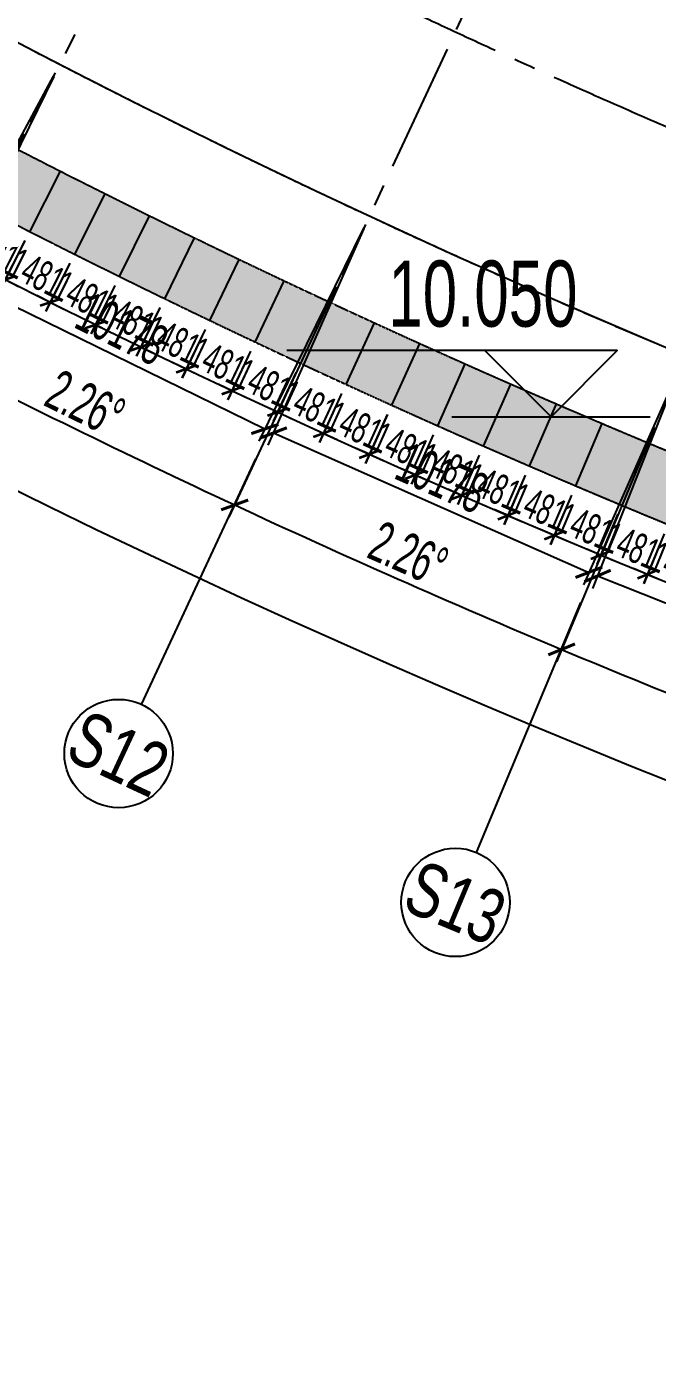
# Model space of a CAD drawing. Extents: x -668578 to 2331563, y -1202445 to 1620273.
# Drawn here: x 1879056 to 1897656, y 22423 to 61994 of the extents above; entities that cross this region are included whole.
import ezdxf
from ezdxf.enums import TextEntityAlignment as Align

# ---------------------------------------------------------------- set-up
doc = ezdxf.new("R2010")
doc.units = 0
doc.linetypes.add('CENTER2', pattern=[28.575000000000003, 19.05, -3.175, 3.175, -3.175])
doc.linetypes.add('DASH', pattern=[0.35, 0.25, -0.1])
doc.layers.get('0').update_dxf_attribs({"color": 8})
doc.layers.get('Defpoints').update_dxf_attribs({"color": 8})
for name, color, linetype in [('#填充层', 8, 'Continuous'), ('#幕墙线-平面', 8, 'Continuous'), ('#文字', 8, 'Continuous'), ('#标注', 8, 'Continuous'), ('#轴线', 8, 'CENTER2'), ('WZ', 8, 'Continuous')]:
    doc.layers.add(name, color=color, linetype=linetype)
doc.styles.add('#文字', font='jrs.shx', dxfattribs={"width": 0.7, "bigfont": 'hztxt.shx'})
doc.styles.add('JHZX', font='jrs.shx', dxfattribs={"width": 0.6, "bigfont": 'jhz.shx'})
doc.styles.add('楷体', font='', dxfattribs={"width": 0.75})
doc.styles.get('楷体').set_extended_font_data('KaiTi_GB2312')
doc.dimstyles.new('JZBZ-300', dxfattribs={"dimscale": 300, "dimtxt": 3, "dimasz": 1.5, "dimexe": 1, "dimexo": 1, "dimgap": 0.5, "dimtad": 1, "dimdec": 0, "dimdsep": 46, "dimtxsty": 'JHZX', "dimblk1": 'ARCHTICK', "dimblk2": 'ARCHTICK', "dimsah": 1, "dimcen": 0, "dimclrd": 1, "dimclre": 1, "dimclrt": 2, "dimazin": 2, "dimtfac": 1, "dimtdec": 0, "dimtix": 1, "dimtmove": 0, "dimatfit": 3, "dimfxl": 0, "dimtolj": 1, "dimlwd": -1, "dimlwe": -1, "dimarcsym": 0})
doc.dimstyles.new('JZBZ-400', dxfattribs={"dimscale": 400, "dimtxt": 3, "dimasz": 1.5, "dimexe": 1, "dimexo": 1, "dimgap": 0.5, "dimtad": 1, "dimdec": 0, "dimdsep": 46, "dimtxsty": 'JHZX', "dimblk1": 'ARCHTICK', "dimblk2": 'ARCHTICK', "dimsah": 1, "dimcen": 0, "dimclrd": 1, "dimclre": 1, "dimclrt": 2, "dimazin": 2, "dimtfac": 1, "dimtdec": 0, "dimtix": 1, "dimtmove": 0, "dimatfit": 3, "dimfxl": 0, "dimtolj": 1, "dimlwd": -1, "dimlwe": -1, "dimarcsym": 0})

# ---------------------------------------------------------------- blocks, each defined once
blk = doc.blocks.new('_ARCHTICK')
at = {"color": 0, "linetype": 'ByBlock', "const_width": 0.15}
blk.add_lwpolyline([(-0.5, -0.5), (0.5, 0.5)], dxfattribs=at)
blk = doc.blocks.new('*D2939')
at = {"layer": '#标注', "ltscale": 300, "transparency": 16777216}
for p, q in [((-1772.791618300945, -1481.365197545436), (-9341.748198340536, -7862.657879242006)), ((165913.7732030131, -92055.65823940704), (164727.0996400029, -101884.2800072265))]:
    blk.add_line(p, q, dxfattribs=at)
blk.add_arc((197092.1482162317, 166179.1797920645), 269610.2124900237, 220.1338192809485, 263.1156299250187, dxfattribs=at)
at = {"layer": 'Defpoints', "color": 0, "ltscale": 300, "transparency": 16777216}
for p in [(197092.1482162317, 166179.1797920645), (-1466.975190824596, -1223.535190204158), (40379.67516651106, -53208.30268940322), (165961.7196095993, -91658.54220838404)]:
    blk.add_point(p, dxfattribs=at)
at = {"layer": '#标注', "ltscale": 300, "transparency": 16777216, "xscale": 600, "yscale": 600, "zscale": 600}
for p, rotation in [((-9035.931770864163, -7604.827871900749), 130.1338192809485), ((164775.0460465892, -101487.1639762035), 353.1156299250187)]:
    blk.add_blockref('_ARCHTICK', p, dxfattribs=dict(at, rotation=rotation))
at = {"layer": '#标注', "ltscale": 300, "transparency": 16777216, "insert": (69341.55334645722, -70334.48968467087), "char_height": 1200, "attachment_point": 5, "rotation": 331.6247246029835, "style": 'JHZX'}
blk.add_mtext('\\A1;42.98°', dxfattribs=at)
blk = doc.blocks.new('*D2932')
at = {"layer": '#标注', "ltscale": 300, "transparency": 16777216}
for p, q in [((68982.55567948359, -60194.96833813658), (65288.6524881104, -66722.2249757114)), ((78017.97223548878, -65075.36233870775), (74584.59562444988, -71743.33992166127))]:
    blk.add_line(p, q, dxfattribs=at)
blk.add_arc((197092.1482162357, 166179.1797920601), 267210.2124900231, 240.4936231196918, 242.755823859536, dxfattribs=at)
at = {"layer": 'Defpoints', "color": 0, "ltscale": 300, "transparency": 16777216}
for p in [(197092.1482162357, 166179.1797920601), (69179.56384969015, -59846.8479841326), (78201.08565474418, -64719.7368676169), (68557.59220507472, -68085.98101930981)]:
    blk.add_point(p, dxfattribs=at)
at = {"layer": '#标注', "ltscale": 300, "transparency": 16777216, "xscale": 600, "yscale": 600, "zscale": 600}
for p, rotation in [((65485.66065831683, -66374.10462170735), 150.4936231196918), ((74767.70904370514, -71387.71445057029), 332.755823859536)]:
    blk.add_blockref('_ARCHTICK', p, dxfattribs=dict(at, rotation=rotation))
at = {"layer": '#标注', "ltscale": 300, "transparency": 16777216, "insert": (70482.13576870582, -68222.83826029279), "char_height": 1200, "attachment_point": 5, "rotation": 331.62472348961387, "style": 'JHZX'}
blk.add_mtext('\\A1;2.26°', dxfattribs=at)
blk = doc.blocks.new('*D2958')
at = {"layer": '#标注', "ltscale": 300, "transparency": 16777216}
for p, q in [((78017.9722354883, -65075.36233870774), (74584.59562444927, -71743.33992166165)), ((87238.98888107225, -69595.30149395246), (84071.49043060158, -76393.60669203456))]:
    blk.add_line(p, q, dxfattribs=at)
blk.add_arc((197092.1482162345, 166179.1797920617), 267210.2124900246, 242.7558238595363, 245.0180245994223, dxfattribs=at)
at = {"layer": 'Defpoints', "color": 0, "ltscale": 300, "transparency": 16777216}
for p in [(197092.1482162345, 166179.1797920617), (78201.08565474371, -64719.73686761688), (87407.922131764, -69232.72521672142), (77904.8186929991, -72976.99959723148)]:
    blk.add_point(p, dxfattribs=at)
at = {"layer": '#标注', "ltscale": 300, "transparency": 16777216, "xscale": 600, "yscale": 600, "zscale": 600}
for p, rotation in [((74767.7090437045, -71387.71445057071), 152.7558238595363), ((84240.42368129326, -76031.03041480349), 335.0180245994224)]:
    blk.add_blockref('_ARCHTICK', p, dxfattribs=dict(at, rotation=rotation))
at = {"layer": '#标注', "ltscale": 300, "transparency": 16777216, "insert": (79833.26448060873, -73037.7834527196), "char_height": 1200, "attachment_point": 5, "rotation": 333.8869242294793, "style": 'JHZX'}
blk.add_mtext('\\A1;2.26°', dxfattribs=at)
blk = doc.blocks.new('*D2959')
at = {"layer": '#标注', "ltscale": 300, "transparency": 16777216}
for p, q in [((87238.98888107226, -69595.30149395246), (84071.49043060167, -76393.60669203477)), ((96631.23305746297, -73747.74067970949), (93734.54993042244, -80665.77702404333))]:
    blk.add_line(p, q, dxfattribs=at)
blk.add_arc((197092.1482162287, 166179.1797920629), 267210.2124900233, 245.0180245994236, 247.2802253813074, dxfattribs=at)
at = {"layer": 'Defpoints', "color": 0, "ltscale": 300, "transparency": 16777216}
for p in [(197092.1482162287, 166179.1797920629), (87407.922131764, -69232.72521672142), (96785.72282423846, -73378.77874134504), (87437.82170162839, -77495.24712958364)]:
    blk.add_point(p, dxfattribs=at)
at = {"layer": '#标注', "ltscale": 300, "transparency": 16777216, "xscale": 600, "yscale": 600, "zscale": 600}
for p, rotation in [((84240.42368129335, -76031.0304148037), 155.0180245994236), ((93889.03969719795, -80296.81508567889), 337.2802253813074)]:
    blk.add_blockref('_ARCHTICK', p, dxfattribs=dict(at, rotation=rotation))
at = {"layer": '#标注', "ltscale": 300, "transparency": 16777216, "insert": (89367.163887923, -77479.86286887692), "char_height": 1200, "attachment_point": 5, "rotation": 336.1491249903655, "style": 'JHZX'}
blk.add_mtext('\\A1;2.26°', dxfattribs=at)
blk = doc.blocks.new('*D2960')
at = {"layer": '#标注', "ltscale": 300, "transparency": 16777216}
for p, q in [((96631.2330574632, -73747.7406797095), (93734.54993042274, -80665.7770240426)), ((106180.0647906679, -77526.20736388178), (103558.7120219146, -84553.19175704397))]:
    blk.add_line(p, q, dxfattribs=at)
blk.add_arc((197092.1482162361, 166179.1797920601), 267210.2124900229, 247.2802253813057, 249.5424261212691, dxfattribs=at)
at = {"layer": 'Defpoints', "color": 0, "ltscale": 300, "transparency": 16777216}
for p in [(197092.1482162361, 166179.1797920601), (96785.72282423872, -73378.77874134504), (106319.8702716681, -77151.43486291311), (97141.74220864025, -81633.6810482924)]:
    blk.add_point(p, dxfattribs=at)
at = {"layer": '#标注', "ltscale": 300, "transparency": 16777216, "xscale": 600, "yscale": 600, "zscale": 600}
for p, rotation in [((93889.03969719815, -80296.8150856781), 157.2802253813057), ((103698.5175029147, -84178.41925607527), 339.5424261212691)]:
    blk.add_blockref('_ARCHTICK', p, dxfattribs=dict(at, rotation=rotation))
at = {"layer": '#标注', "ltscale": 300, "transparency": 16777216, "insert": (99068.97348188979, -81542.15262398138), "char_height": 1200, "attachment_point": 5, "rotation": 338.41132575128734, "style": 'JHZX'}
blk.add_mtext('\\A1;2.26°', dxfattribs=at)
blk = doc.blocks.new('*U2924')
at = {"linetype": 'ByBlock'}
blk.add_line((-8.960830237663566e-17, -20), (0, 0), dxfattribs=at)
blk.add_circle((0, -24), 4, dxfattribs=at)
at = {"color": 253, "linetype": 'ByBlock', "style": 'JHZX', "width": 0.75}
blk.add_attdef('AXES', text='', height=4, dxfattribs=at).set_placement((0, -24), align=Align.MIDDLE_CENTER)
blk = doc.blocks.new('*D3013')
at = {"layer": '#标注', "transparency": 16777216}
for p, q in [((-84572.33088964586, -49620.76059380494), (-87900.38306527039, -55782.2173094185)), ((-75617.16457695456, -54457.80840662301), (-78945.21675257909, -60619.26512223657)), ((-87710.28522236436, -55430.2758226306), (-78755.11890967307, -60267.32363544867))]:
    blk.add_line(p, q, dxfattribs=at)
at = {"layer": 'Defpoints', "color": 0, "transparency": 16777216}
for p in [(-84382.23304673983, -49268.81910701704), (-75427.06673404854, -54105.86691983511), (-78755.11890967307, -60267.32363544867)]:
    blk.add_point(p, dxfattribs=at)
at = {"layer": '#标注', "transparency": 16777216, "xscale": 600, "yscale": 600, "zscale": 600}
for p, rotation in [((-87710.28522236436, -55430.2758226306), 151.6247224242016), ((-78755.11890967307, -60267.32363544867), 331.6247224242016)]:
    blk.add_blockref('_ARCHTICK', p, dxfattribs=dict(at, rotation=rotation))
at = {"layer": '#标注', "transparency": 16777216, "insert": (-82852.50638020667, -57144.91675546385), "char_height": 1200, "attachment_point": 5, "rotation": 331.62472242420154, "style": 'JHZX'}
blk.add_mtext('\\A1;10178', dxfattribs=at)
blk = doc.blocks.new('*D3014')
at = {"layer": '#标注', "transparency": 16777216}
for p, q in [((-66449.69170071608, -58951.5013746977), (-69281.33487576674, -65356.28685675991)), ((-57140.86720737167, -63067.05987671891), (-59972.51038242233, -69471.84535878111)), ((-69119.59184078689, -64990.44646719706), (-59810.7673474425, -69106.00496921825))]:
    blk.add_line(p, q, dxfattribs=at)
at = {"layer": 'Defpoints', "color": 0, "transparency": 16777216}
for p in [(-66287.94866573624, -58585.66098513483), (-56979.12417239184, -62701.21948715604), (-59810.7673474425, -69106.00496921825)]:
    blk.add_point(p, dxfattribs=at)
at = {"layer": '#标注', "transparency": 16777216, "xscale": 600, "yscale": 600, "zscale": 600}
for p, rotation in [((-69119.59184078689, -64990.44646719706), 156.1491234698801), ((-59810.7673474425, -69106.00496921825), 336.1491234698801)]:
    blk.add_blockref('_ARCHTICK', p, dxfattribs=dict(at, rotation=rotation))
at = {"layer": '#标注', "transparency": 16777216, "insert": (-64141.69352415501, -66316.54493908193), "char_height": 1200, "attachment_point": 5, "rotation": 336.1491234698801, "style": 'JHZX'}
blk.add_mtext('\\A1;10178', dxfattribs=at)
blk = doc.blocks.new('*D3015')
at = {"layer": '#标注', "transparency": 16777216}
for p, q in [((-75603.12442484123, -54465.03775454502), (-78685.37398271986, -60753.05952653434)), ((-66464.00629985353, -58944.83184902893), (-69546.25585773218, -65232.85362101824)), ((-78509.31634860513, -60393.88866264094), (-69370.19822361745, -64873.68275712485))]:
    blk.add_line(p, q, dxfattribs=at)
at = {"layer": 'Defpoints', "color": 0, "transparency": 16777216}
for p in [(-75427.0667907265, -54105.86689065163), (-66287.9486657388, -58585.66098513554), (-69370.19822361745, -64873.68275712485)]:
    blk.add_point(p, dxfattribs=at)
at = {"layer": '#标注', "transparency": 16777216, "xscale": 600, "yscale": 600, "zscale": 600}
for p, rotation in [((-78509.31634860513, -60393.88866264094), 153.8869252948706), ((-69370.19822361745, -64873.68275712485), 333.8869252948707)]:
    blk.add_blockref('_ARCHTICK', p, dxfattribs=dict(at, rotation=rotation))
at = {"layer": '#标注', "transparency": 16777216, "insert": (-73587.64201788185, -61915.44398209611), "char_height": 1200, "attachment_point": 5, "rotation": 333.88692529487065, "style": 'JHZX'}
blk.add_mtext('\\A1;10178', dxfattribs=at)
blk = doc.blocks.new('*D3021')
at = {"layer": '#标注', "transparency": 16777216}
for p, q in [((-57126.30046762781, -63073.15918404332), (-59702.92302195404, -69584.72553589684)), ((-47662.27883631317, -66818.06636493004), (-50238.9013906394, -73329.63271678356)), ((-59555.74672671806, -69212.78583900954), (-50091.72509540342, -72957.69301989625))]:
    blk.add_line(p, q, dxfattribs=at)
at = {"layer": 'Defpoints', "color": 0, "transparency": 16777216}
for p in [(-56979.12417239184, -62701.21948715604), (-47515.10254107719, -66446.12666804275), (-50091.72509540342, -72957.69301989625)]:
    blk.add_point(p, dxfattribs=at)
at = {"layer": '#标注', "transparency": 16777216, "xscale": 600, "yscale": 600, "zscale": 600}
for p, rotation in [((-59555.74672671806, -69212.78583900954), 158.4113267958143), ((-50091.72509540342, -72957.69301989625), 338.4113267958143)]:
    blk.add_blockref('_ARCHTICK', p, dxfattribs=dict(at, rotation=rotation))
at = {"layer": '#标注', "transparency": 16777216, "insert": (-54529.38332058878, -70341.36003567831), "char_height": 1200, "attachment_point": 5, "rotation": 338.4113267958143, "style": 'JHZX'}
blk.add_mtext('\\A1;10178', dxfattribs=at)
blk = doc.blocks.new('*U580')
at = {"layer": '#幕墙线-平面', "ltscale": 300}
blk.add_lwpolyline([(-0.1543572434305635, 4.529272507047821e-08), (-0.1466569537498117, 1999.9908844331)], dxfattribs=at)
blk = doc.blocks.new('*U581')
at = {"layer": '#幕墙线-平面', "color": 0, "linetype": 'ByBlock', "lineweight": -2, "transparency": 16777216}
for p, rotation in [((1879147.968148631, 55945.78833310539), 333.0794812880501), ((1880470.558912856, 55278.88919192081), 333.4026594751691), ((1881796.89027798, 54619.4607242184), 333.7258376622881), ((1883126.920046212, 53967.52390999187), 334.0490158494048), ((1884460.605902097, 53323.09949088504), 334.3721940365216), ((1885797.905413858, 52686.2079695318), 334.6953722236406), ((1887138.776034749, 52056.86960890339), 335.0185504107596), ((1888483.175104408, 51435.10443166422), 335.3417285978787), ((1889831.059850214, 50820.93221953482), 335.6649067849988), ((1891182.387388646, 50214.37251266232), 335.988084972119), ((1892537.114726652, 49615.44460899857), 336.311263159238), ((1893895.198763012, 49024.16756368653), 336.6344413463581), ((1895256.596289711, 48440.56018845402), 336.9576195334771), ((1896621.263993314, 47864.64105101483), 337.2807977205961)]:
    blk.add_blockref('*U580', p, dxfattribs=dict(at, rotation=rotation))
blk = doc.blocks.new('*D679')
at = {"layer": '#标注', "ltscale": 300, "transparency": 16777216}
for p, q in [((1877680.833035605, 56356.32029762689), (1876958.412183379, 54940.92738952092)), ((1877094.795468153, 55208.13442467165), (1876693.984915427, 55412.70935183379)), ((1879000.134977895, 55682.94456708967), (1878277.714125669, 54267.55165898381)), ((1877094.795468153, 55208.13442467165), (1878414.097410444, 54534.75869413454)), ((1878414.097410444, 54534.75869413454), (1878814.90796317, 54330.18376697239))]:
    blk.add_line(p, q, dxfattribs=at)
at = {"layer": 'Defpoints', "color": 0, "ltscale": 300, "transparency": 16777216}
for p in [(1877817.216320379, 56623.52733277762), (1879136.51826267, 55950.1516022404), (1878414.097410444, 54534.75869413454)]:
    blk.add_point(p, dxfattribs=at)
at = {"layer": '#标注', "ltscale": 300, "transparency": 16777216, "xscale": 450, "yscale": 450, "zscale": 450}
for p, rotation in [((1877094.795468153, 55208.13442467165), 332.9600951856303), ((1878414.097410444, 54534.75869413454), 152.9600951856303)]:
    blk.add_blockref('_ARCHTICK', p, dxfattribs=dict(at, rotation=rotation))
at = {"layer": '#标注', "ltscale": 300, "transparency": 16777216, "insert": (1878027.213008848, 55405.86062970455), "char_height": 900, "attachment_point": 5, "rotation": 332.9600951856302, "style": 'JHZX'}
blk.add_mtext('\\A1;1481', dxfattribs=at)
blk = doc.blocks.new('*D680')
at = {"layer": '#标注', "ltscale": 300, "transparency": 16777216}
for p, q in [((1879000.936528367, 55681.23877247015), (1878286.509594998, 54261.7941173584)), ((1880324.015144727, 55015.31425397051), (1879609.588211358, 53595.86959885876)), ((1878421.383736026, 54529.76606753608), (1878019.425810759, 54732.07727907738)), ((1878421.383736026, 54529.76606753608), (1879744.462352385, 53863.84154903644)), ((1879744.462352385, 53863.84154903644), (1880146.420277652, 53661.53033749503))]:
    blk.add_line(p, q, dxfattribs=at)
at = {"layer": 'Defpoints', "color": 0, "ltscale": 300, "transparency": 16777216}
for p in [(1879135.810669394, 55949.21072264784), (1880458.889285754, 55283.2862041482), (1879744.462352385, 53863.84154903644)]:
    blk.add_point(p, dxfattribs=at)
at = {"layer": '#标注', "ltscale": 300, "transparency": 16777216, "xscale": 450, "yscale": 450, "zscale": 450}
for p, rotation in [((1878421.383736026, 54529.76606753608), 333.2832294662091), ((1879744.462352385, 53863.84154903644), 153.2832294662091)]:
    blk.add_blockref('_ARCHTICK', p, dxfattribs=dict(at, rotation=rotation))
at = {"layer": '#标注', "ltscale": 300, "transparency": 16777216, "insert": (1879352.671326261, 54732.74770864169), "char_height": 900, "attachment_point": 5, "rotation": 333.28322946620904, "style": 'JHZX'}
blk.add_mtext('\\A1;1481', dxfattribs=at)
blk = doc.blocks.new('*D681')
at = {"layer": '#标注', "ltscale": 300, "transparency": 16777216}
for p, q in [((1880324.826302668, 55013.61300700461), (1879618.416011774, 53590.16175284609)), ((1881651.639510232, 54355.16088145459), (1880945.229219338, 52931.70962729608)), ((1879751.776719143, 53858.89009472693), (1879348.684206321, 54058.93115578021)), ((1879751.776719143, 53858.89009472693), (1881078.589926707, 53200.43796917691)), ((1881078.589926707, 53200.43796917691), (1881481.682439528, 53000.39690812363))]:
    blk.add_line(p, q, dxfattribs=at)
at = {"layer": 'Defpoints', "color": 0, "ltscale": 300, "transparency": 16777216}
for p in [(1880458.187010037, 55282.34134888556), (1881785.000217601, 54623.88922333554), (1881078.589926707, 53200.43796917691)]:
    blk.add_point(p, dxfattribs=at)
at = {"layer": '#标注', "ltscale": 300, "transparency": 16777216, "xscale": 450, "yscale": 450, "zscale": 450}
for p, rotation in [((1879751.776719143, 53858.89009472693), 333.6063637467848), ((1881078.589926707, 53200.43796917691), 153.6063637467848)]:
    blk.add_blockref('_ARCHTICK', p, dxfattribs=dict(at, rotation=rotation))
at = {"layer": '#标注', "ltscale": 300, "transparency": 16777216, "insert": (1880681.904737662, 54067.12071571383), "char_height": 900, "attachment_point": 5, "rotation": 333.60636374678484, "style": 'JHZX'}
blk.add_mtext('\\A1;1481', dxfattribs=at)
blk = doc.blocks.new('*D682')
at = {"layer": '#标注', "ltscale": 300, "transparency": 16777216}
for p, q in [((1881652.460249842, 54353.46423625399), (1880954.089070056, 52926.05165844411)), ((1882982.965846959, 53702.50544689281), (1882284.594667174, 52275.09286908293)), ((1881085.932101992, 53195.52784464601), (1880681.717822689, 53393.29239254992)), ((1881085.932101992, 53195.52784464601), (1882416.43769911, 52544.56905528484)), ((1882416.43769911, 52544.56905528484), (1882820.651978413, 52346.80450738093))]:
    blk.add_line(p, q, dxfattribs=at)
at = {"layer": 'Defpoints', "color": 0, "ltscale": 300, "transparency": 16777216}
for p in [(1881784.303281778, 54622.94042245601), (1883114.808878895, 53971.98163309484), (1882416.43769911, 52544.56905528484)]:
    blk.add_point(p, dxfattribs=at)
at = {"layer": '#标注', "ltscale": 300, "transparency": 16777216, "xscale": 450, "yscale": 450, "zscale": 450}
for p, rotation in [((1881085.932101992, 53195.52784464601), 333.9294980273642), ((1882416.43769911, 52544.56905528484), 153.9294980273642)]:
    blk.add_blockref('_ARCHTICK', p, dxfattribs=dict(at, rotation=rotation))
at = {"layer": '#标注', "ltscale": 300, "transparency": 16777216, "insert": (1882014.870964423, 53409.00082236936), "char_height": 900, "attachment_point": 5, "rotation": 333.92949802736416, "style": 'JHZX'}
blk.add_mtext('\\A1;1481', dxfattribs=at)
blk = doc.blocks.new('*D683')
at = {"layer": '#标注', "ltscale": 300, "transparency": 16777216}
for p, q in [((1882983.796142133, 53700.81345742231), (1882293.486286392, 52269.48495735205)), ((1884317.95180971, 53057.36870915047), (1883627.641953969, 51626.04020908021)), ((1882423.807449393, 52539.70041670627), (1882018.484260361, 52735.18216120801)), ((1882423.807449393, 52539.70041670627), (1883757.96311697, 51896.25566843443)), ((1883757.96311697, 51896.25566843443), (1884163.286306001, 51700.77392393269))]:
    blk.add_line(p, q, dxfattribs=at)
at = {"layer": 'Defpoints', "color": 0, "ltscale": 300, "transparency": 16777216}
for p in [(1883114.117305134, 53971.02891677653), (1884448.272972711, 53327.58416850469), (1883757.96311697, 51896.25566843443)]:
    blk.add_point(p, dxfattribs=at)
at = {"layer": '#标注', "ltscale": 300, "transparency": 16777216, "xscale": 450, "yscale": 450, "zscale": 450}
for p, rotation in [((1882423.807449393, 52539.70041670627), 334.2526323079411), ((1883757.96311697, 51896.25566843443), 154.2526323079412)]:
    blk.add_blockref('_ARCHTICK', p, dxfattribs=dict(at, rotation=rotation))
at = {"layer": '#标注', "ltscale": 300, "transparency": 16777216, "insert": (1883351.527609184, 52758.40896127874), "char_height": 900, "attachment_point": 5, "rotation": 334.25263230794116, "style": 'JHZX'}
blk.add_mtext('\\A1;1481', dxfattribs=at)
blk = doc.blocks.new('*D684')
at = {"layer": '#标注', "ltscale": 300, "transparency": 16777216}
for p, q in [((1884318.791634038, 53055.6814292263), (1883636.565058872, 51620.48253284115)), ((1885656.554936885, 52419.7711879469), (1884974.328361718, 50984.57229156175)), ((1883765.360207842, 51891.42867066502), (1883358.941001107, 52084.62139412062)), ((1883765.360207842, 51891.42867066502), (1885103.123510689, 51255.51842938561)), ((1885103.123510689, 51255.51842938561), (1885509.542717425, 51062.32570593001))]:
    blk.add_line(p, q, dxfattribs=at)
at = {"layer": 'Defpoints', "color": 0, "ltscale": 300, "transparency": 16777216}
for p in [(1884447.586783009, 53326.62756705028), (1885785.350085855, 52690.71732577088), (1885103.123510689, 51255.51842938561)]:
    blk.add_point(p, dxfattribs=at)
at = {"layer": '#标注', "ltscale": 300, "transparency": 16777216, "xscale": 450, "yscale": 450, "zscale": 450}
for p, rotation in [((1883765.360207842, 51891.42867066502), 334.5757665885209), ((1885103.123510689, 51255.51842938561), 154.575766588521)]:
    blk.add_blockref('_ARCHTICK', p, dxfattribs=dict(at, rotation=rotation))
at = {"layer": '#标注', "ltscale": 300, "transparency": 16777216, "insert": (1884691.832157206, 52115.3658256731), "char_height": 900, "attachment_point": 5, "rotation": 334.575766588521, "style": 'JHZX'}
blk.add_mtext('\\A1;1481', dxfattribs=at)
blk = doc.blocks.new('*D685')
at = {"layer": '#标注', "ltscale": 300, "transparency": 16777216}
for p, q in [((1885657.404263655, 52418.08867123665), (1884983.282668493, 50979.06502758712)), ((1886998.732651833, 51789.73316320439), (1886324.611056671, 50350.70951955486)), ((1885110.547706874, 51250.73322595761), (1884703.045409318, 51441.63078352937)), ((1885110.547706874, 51250.73322595761), (1886451.876095052, 50622.37771792535)), ((1886451.876095052, 50622.37771792535), (1886859.378392608, 50431.48016035359))]:
    blk.add_line(p, q, dxfattribs=at)
at = {"layer": 'Defpoints', "color": 0, "ltscale": 300, "transparency": 16777216}
for p in [(1885784.669302037, 52689.75686960702), (1887125.997690215, 52061.40136157477), (1886451.876095052, 50622.37771792535)]:
    blk.add_point(p, dxfattribs=at)
at = {"layer": '#标注', "ltscale": 300, "transparency": 16777216, "xscale": 450, "yscale": 450, "zscale": 450}
for p, rotation in [((1885110.547706874, 51250.73322595761), 334.8989008691025), ((1886451.876095052, 50622.37771792535), 154.8989008691025)]:
    blk.add_blockref('_ARCHTICK', p, dxfattribs=dict(at, rotation=rotation))
at = {"layer": '#标注', "ltscale": 300, "transparency": 16777216, "insert": (1886035.741977725, 51479.89186868235), "char_height": 900, "attachment_point": 5, "rotation": 334.8989008691025, "style": 'JHZX'}
blk.add_mtext('\\A1;1481', dxfattribs=at)
blk = doc.blocks.new('*D686')
at = {"layer": '#标注', "ltscale": 300, "transparency": 16777216}
for p, q in [((1886999.591454032, 51788.0554632229), (1886333.596280507, 50345.2528430114)), ((1888344.44226421, 51167.2746744008), (1887678.447090685, 49724.4720541893)), ((1886459.327160408, 50617.63446103886), (1886050.754733367, 50806.23078089091)), ((1886459.327160408, 50617.63446103886), (1887804.177970586, 49996.85367221676)), ((1887804.177970586, 49996.85367221676), (1888212.750397627, 49808.25735236472))]:
    blk.add_line(p, q, dxfattribs=at)
at = {"layer": 'Defpoints', "color": 0, "ltscale": 300, "transparency": 16777216}
for p in [(1887125.322333933, 52060.43708125036), (1888470.173144111, 51439.65629242826), (1887804.177970586, 49996.85367221676)]:
    blk.add_point(p, dxfattribs=at)
at = {"layer": '#标注', "ltscale": 300, "transparency": 16777216, "xscale": 450, "yscale": 450, "zscale": 450}
for p, rotation in [((1886459.327160408, 50617.63446103886), 335.2220351496816), ((1887804.177970586, 49996.85367221676), 155.2220351496816)]:
    blk.add_blockref('_ARCHTICK', p, dxfattribs=dict(at, rotation=rotation))
at = {"layer": '#标注', "ltscale": 300, "transparency": 16777216, "insert": (1887383.2143253, 50852.00730268261), "char_height": 900, "attachment_point": 5, "rotation": 335.2220351496816, "style": 'JHZX'}
blk.add_mtext('\\A1;1481', dxfattribs=at)
blk = doc.blocks.new('*D687')
at = {"layer": '#标注', "ltscale": 300, "transparency": 16777216}
for p, q in [((1888345.310514521, 51165.60184451065), (1887687.462945794, 49719.06613863725)), ((1889693.64097133, 50552.41551993403), (1889035.793402603, 49105.87981406064)), ((1887811.655668121, 49992.15251274058), (1887402.026106966, 50178.44159623201)), ((1887811.655668121, 49992.15251274058), (1889159.98612493, 49378.96618816396)), ((1889159.98612493, 49378.96618816396), (1889569.615686085, 49192.67710467265))]:
    blk.add_line(p, q, dxfattribs=at)
at = {"layer": 'Defpoints', "color": 0, "ltscale": 300, "transparency": 16777216}
for p in [(1888469.503236849, 51438.68821861385), (1889817.833693658, 50825.50189403724), (1889159.98612493, 49378.96618816396)]:
    blk.add_point(p, dxfattribs=at)
at = {"layer": '#标注', "ltscale": 300, "transparency": 16777216, "xscale": 450, "yscale": 450, "zscale": 450}
for p, rotation in [((1887811.655668121, 49992.15251274058), 335.5451694302578), ((1889159.98612493, 49378.96618816396), 155.5451694302577)]:
    blk.add_blockref('_ARCHTICK', p, dxfattribs=dict(at, rotation=rotation))
at = {"layer": '#标注', "ltscale": 300, "transparency": 16777216, "insert": (1888734.206341181, 50231.73209865857), "char_height": 900, "attachment_point": 5, "rotation": 335.5451694302578, "style": 'JHZX'}
blk.add_mtext('\\A1;1481', dxfattribs=at)
blk = doc.blocks.new('*D688')
at = {"layer": '#标注', "ltscale": 300, "transparency": 16777216}
for p, q in [((1889694.518642138, 50550.74761334248), (1889044.839602218, 49100.52483144437)), ((1891046.285859533, 49945.17525649152), (1890396.606819613, 48494.95247459342)), ((1889167.490216801, 49374.30727562634), (1888756.816550528, 49558.28319750191)), ((1889167.490216801, 49374.30727562634), (1890519.257434197, 48768.73491877539)), ((1890519.257434197, 48768.73491877539), (1890929.93110047, 48584.75899689982))]:
    blk.add_line(p, q, dxfattribs=at)
at = {"layer": 'Defpoints', "color": 0, "ltscale": 300, "transparency": 16777216}
for p in [(1889817.169256721, 50824.53005752445), (1891168.936474117, 50218.95770067349), (1890519.257434197, 48768.73491877539)]:
    blk.add_point(p, dxfattribs=at)
at = {"layer": '#标注', "ltscale": 300, "transparency": 16777216, "xscale": 450, "yscale": 450, "zscale": 450}
for p, rotation in [((1889167.490216801, 49374.30727562634), 335.8683037108405), ((1890519.257434197, 48768.73491877539), 155.8683037108405)]:
    blk.add_blockref('_ARCHTICK', p, dxfattribs=dict(at, rotation=rotation))
at = {"layer": '#标注', "ltscale": 300, "transparency": 16777216, "insert": (1890088.675054666, 49619.08598556474), "char_height": 900, "attachment_point": 5, "rotation": 335.86830371084045, "style": 'JHZX'}
blk.add_mtext('\\A1;1481', dxfattribs=at)
blk = doc.blocks.new('*D689')
at = {"layer": '#标注', "ltscale": 300, "transparency": 16777216}
for p, q in [((1891047.17292292, 49943.51232624927), (1890405.683076004, 48489.64859523764)), ((1892402.333905545, 49345.57319842838), (1891760.844058628, 47891.70946741675)), ((1890526.787681723, 48764.1184013614), (1890115.082972537, 48945.77530994022)), ((1890526.787681723, 48764.1184013614), (1891881.948664348, 48166.1792735405)), ((1891881.948664348, 48166.1792735405), (1892293.653373533, 47984.52236496168))]:
    blk.add_line(p, q, dxfattribs=at)
at = {"layer": 'Defpoints', "color": 0, "ltscale": 300, "transparency": 16777216}
for p in [(1891168.27752864, 50217.98213237291), (1892523.438511264, 49620.04300455214), (1891881.948664348, 48166.1792735405)]:
    blk.add_point(p, dxfattribs=at)
at = {"layer": '#标注', "ltscale": 300, "transparency": 16777216, "xscale": 450, "yscale": 450, "zscale": 450}
for p, rotation in [((1890526.787681723, 48764.1184013614), 336.191437991418), ((1891881.948664348, 48166.1792735405), 156.191437991418)]:
    blk.add_blockref('_ARCHTICK', p, dxfattribs=dict(at, rotation=rotation))
at = {"layer": '#标注', "ltscale": 300, "transparency": 16777216, "insert": (1891446.577384474, 49014.08844969852), "char_height": 900, "attachment_point": 5, "rotation": 336.191437991418, "style": 'JHZX'}
blk.add_mtext('\\A1;1481', dxfattribs=at)
blk = doc.blocks.new('*D690')
at = {"layer": '#标注', "ltscale": 300, "transparency": 16777216}
for p, q in [((1892403.230333298, 49343.91529742803), (1891769.950083109, 47886.45686002157)), ((1893761.74197785, 48753.62841715303), (1893128.46172766, 47296.16997974657)), ((1891889.504828016, 48161.60529808747), (1891476.782170917, 48340.93741544895)), ((1891889.504828016, 48161.60529808747), (1893248.016472568, 47571.31841781246)), ((1893248.016472568, 47571.31841781246), (1893660.739129667, 47391.98630045098))]:
    blk.add_line(p, q, dxfattribs=at)
at = {"layer": 'Defpoints', "color": 0, "ltscale": 300, "transparency": 16777216}
for p in [(1892522.785078206, 49619.06373549381), (1893881.296722757, 49028.77685521881), (1893248.016472568, 47571.31841781246)]:
    blk.add_point(p, dxfattribs=at)
at = {"layer": '#标注', "ltscale": 300, "transparency": 16777216, "xscale": 450, "yscale": 450, "zscale": 450}
for p, rotation in [((1891889.504828016, 48161.60529808747), 336.5145722719894), ((1893248.016472568, 47571.31841781246), 156.5145722719894)]:
    blk.add_blockref('_ARCHTICK', p, dxfattribs=dict(at, rotation=rotation))
at = {"layer": '#标注', "ltscale": 300, "transparency": 16777216, "insert": (1892807.870140107, 48416.75873408152), "char_height": 900, "attachment_point": 5, "rotation": 336.51457227198944, "style": 'JHZX'}
blk.add_mtext('\\A1;1481', dxfattribs=at)
blk = doc.blocks.new('*D691')
at = {"layer": '#标注', "ltscale": 300, "transparency": 16777216}
for p, q in [((1893762.647741457, 48751.97559812688), (1893137.597230597, 47290.9688113794)), ((1895124.46683806, 48169.35974052036), (1894499.416327201, 46708.35295377288)), ((1893255.598312042, 47566.78712980263), (1892841.870834407, 47743.78875197016)), ((1893255.598312042, 47566.78712980263), (1894617.417408646, 46984.17127219611)), ((1894617.417408646, 46984.17127219611), (1895031.14488628, 46807.16965002858))]:
    blk.add_line(p, q, dxfattribs=at)
at = {"layer": 'Defpoints', "color": 0, "ltscale": 300, "transparency": 16777216}
for p in [(1893880.648822901, 49027.79391655012), (1895242.467919505, 48445.17805894359), (1894617.417408646, 46984.17127219611)]:
    blk.add_point(p, dxfattribs=at)
at = {"layer": '#标注', "ltscale": 300, "transparency": 16777216, "xscale": 450, "yscale": 450, "zscale": 450}
for p, rotation in [((1893255.598312042, 47566.78712980263), 336.8377065525698), ((1894617.417408646, 46984.17127219611), 156.8377065525698)]:
    blk.add_blockref('_ARCHTICK', p, dxfattribs=dict(at, rotation=rotation))
at = {"layer": '#标注', "ltscale": 300, "transparency": 16777216, "insert": (1894172.510023234, 47827.1158378456), "char_height": 900, "attachment_point": 5, "rotation": 336.83770655256984, "style": 'JHZX'}
blk.add_mtext('\\A1;1481', dxfattribs=at)
blk = doc.blocks.new('*D692')
at = {"layer": '#标注', "ltscale": 300, "transparency": 16777216}
for p, q in [((1895125.381908709, 48167.7120560396), (1894508.581018022, 46703.20338986674)), ((1896490.465142289, 47592.78575223393), (1895873.664251602, 46128.27708606108)), ((1894625.02468277, 46979.68281575583), (1894210.305543937, 47154.34831287852)), ((1894625.02468277, 46979.68281575583), (1895990.10791635, 46404.75651195017)), ((1895990.10791635, 46404.75651195017), (1896404.827055184, 46230.09101482749))]:
    blk.add_line(p, q, dxfattribs=at)
at = {"layer": 'Defpoints', "color": 0, "ltscale": 300, "transparency": 16777216}
for p in [(1895241.825573458, 48444.19148192857), (1896606.908807037, 47869.26517812291), (1895990.10791635, 46404.75651195017)]:
    blk.add_point(p, dxfattribs=at)
at = {"layer": '#标注', "ltscale": 300, "transparency": 16777216, "xscale": 450, "yscale": 450, "zscale": 450}
for p, rotation in [((1894625.02468277, 46979.68281575583), 337.1608408331485), ((1895990.10791635, 46404.75651195017), 157.1608408331485)]:
    blk.add_blockref('_ARCHTICK', p, dxfattribs=dict(at, rotation=rotation))
at = {"layer": '#标注', "ltscale": 300, "transparency": 16777216, "insert": (1895540.453629057, 47245.17851563112), "char_height": 900, "attachment_point": 5, "rotation": 337.1608408331485, "style": 'JHZX'}
blk.add_mtext('\\A1;1481', dxfattribs=at)
blk = doc.blocks.new('*D693')
at = {"layer": '#标注', "ltscale": 300, "transparency": 16777216}
for p, q in [((1896491.389490878, 47591.14325470547), (1895882.85783881, 46123.1792904071)), ((1897859.693442536, 47023.92479125282), (1897251.161790469, 45555.96082695446)), ((1895997.740383164, 46400.31102984282), (1895582.042774011, 46572.63484637428)), ((1895997.740383164, 46400.31102984282), (1897366.044334823, 45833.09256639017)), ((1897366.044334823, 45833.09256639017), (1897781.741943977, 45660.7687498586))]:
    blk.add_line(p, q, dxfattribs=at)
at = {"layer": 'Defpoints', "color": 0, "ltscale": 300, "transparency": 16777216}
for p in [(1896606.272035232, 47868.27499414119), (1897974.57598689, 47301.05653068854), (1897366.044334823, 45833.09256639017)]:
    blk.add_point(p, dxfattribs=at)
at = {"layer": '#标注', "ltscale": 300, "transparency": 16777216, "xscale": 450, "yscale": 450, "zscale": 450}
for p, rotation in [((1895997.740383164, 46400.31102984282), 337.4839751137221), ((1897366.044334823, 45833.09256639017), 157.4839751137221)]:
    blk.add_blockref('_ARCHTICK', p, dxfattribs=dict(at, rotation=rotation))
at = {"layer": '#标注', "ltscale": 300, "transparency": 16777216, "insert": (1896911.657447702, 46670.96527698787), "char_height": 900, "attachment_point": 5, "rotation": 337.48397511372207, "style": 'JHZX'}
blk.add_mtext('\\A1;1481', dxfattribs=at)
blk = doc.blocks.new('*D694')
at = {"layer": '#标注', "ltscale": 300, "transparency": 16777216}
for p, q in [((1897860.627039663, 47022.28753291979), (1897260.383981645, 45550.91496169625)), ((1899232.108188064, 46462.79495121085), (1898631.865130046, 44991.42237998731)), ((1897373.701751562, 45828.69020001136), (1896957.038894089, 45998.66685488669)), ((1897373.701751562, 45828.69020001136), (1898745.182899963, 45269.19761830242)), ((1898745.182899963, 45269.19761830242), (1899161.845757436, 45099.2209634271))]:
    blk.add_line(p, q, dxfattribs=at)
at = {"layer": 'Defpoints', "color": 0, "ltscale": 300, "transparency": 16777216}
for p in [(1897973.94480958, 47300.06277123501), (1899345.425957981, 46740.57018952607), (1898745.182899963, 45269.19761830242)]:
    blk.add_point(p, dxfattribs=at)
at = {"layer": '#标注', "ltscale": 300, "transparency": 16777216, "xscale": 450, "yscale": 450, "zscale": 450}
for p, rotation in [((1897373.701751562, 45828.69020001136), 337.8071093943023), ((1898745.182899963, 45269.19761830242), 157.8071093943023)]:
    blk.add_blockref('_ARCHTICK', p, dxfattribs=dict(at, rotation=rotation))
at = {"layer": '#标注', "ltscale": 300, "transparency": 16777216, "insert": (1898286.077865596, 46104.4943857874), "char_height": 900, "attachment_point": 5, "rotation": 337.80710939430224, "style": 'JHZX'}
blk.add_mtext('\\A1;1481', dxfattribs=at)
blk = doc.blocks.new('LEVEL')
blk.add_line((9, 0), (0, 0))
blk.add_lwpolyline([(7.5, 3), (4.5, 0), (1.5, 3), (16.5, 3)])
at = {"layer": 'WZ', "style": '楷体', "width": 0.75}
blk.add_attdef('LEVEL', text='', height=3.5, dxfattribs=at).set_placement((9.331211038399488, 5.592677648179233), align=Align.MIDDLE_CENTER)
blk.add_attdef('FLOOR', text='', height=3.5, dxfattribs=at).set_placement((17.5, 3), align=Align.MIDDLE_LEFT)
blk = doc.blocks.new('A$Caccc0cd0')
at = {"layer": '#标注'}
for p1, p2, distance, picture, middle in [((-84382.23304673983, -49268.81910701704), (-75427.06673404854, -54105.86691983511), -7002.819442343107, '*D3013', (-82852.50638020667, -57144.91675546385)), ((-75427.0667907265, -54105.86689065162), (-66287.9486657388, -58585.66098513553), -7002.819442342832, '*D3015', (-73587.64201788185, -61915.44398209611)), ((-66287.94866573624, -58585.66098513483), (-56979.12417239184, -62701.21948715603), -7002.819442342205, '*D3014', (-64141.69352415501, -66316.54493908193)), ((-56979.12417239184, -62701.21948715602), (-47515.10254107718, -66446.12666804275), -7002.819442342731, '*D3021', (-54529.38332058878, -70341.36003567831))]:
    dim = blk.add_aligned_dim(p1=p1, p2=p2, distance=distance, dimstyle='JZBZ-400', override={"dimclrd": 256, "dimclre": 256, "dimclrt": 256}, dxfattribs=at)
    dim.commit()
    dim.dimension.update_dxf_attribs({"geometry": picture, "text_midpoint": middle})
blk = doc.blocks.new('DSGDFG')
at = {"layer": '#标注', "ltscale": 300}
blk.add_arc((197092.151355247, 166179.1920613433), 257800.0000000007, 220.1360728823768, 263.1156295571803, dxfattribs=at)
at = {"layer": '#轴线', "ltscale": 200}
for p, q in [((110342.1709069039, -2298.375858579064), (78196.41308945254, -64728.81003369228)), ((117060.0251590216, -5591.319891411345), (87404.40271762363, -69240.27674118406))]:
    blk.add_line(p, q, dxfattribs=at)
for radius in [236200.0000000004, 244000.0000000004, 251800.0000000004, 257800.0000000004]:
    blk.add_arc((197092.1513552468, 166179.1920613431), radius, 218.4388923744016, 265.1405841852512, dxfattribs=at)
at = {"layer": '#标注', "ltscale": 300}
blk.add_blockref('A$Caccc0cd0', (154502.6209182295, -8915.558944611956), dxfattribs=at)
at = {"layer": '#标注', "linetype": 'ByBlock'}
for p, xscale, yscale, rotation, values in [((84865.57964701694, -74667.48040789785), 399.9999999999999, 399.9999999999999, 335.0469225029738, {'AXES': 'S12'}), ((94459.3776786481, -78909.43844675785), 400, 400, 337.3090044329978, {'AXES': 'S13'})]:
    blk.add_blockref('*U2924', p, dxfattribs=dict(at, xscale=xscale, yscale=yscale, rotation=rotation)).add_auto_attribs(values)
at = {"layer": '#标注', "ltscale": 300}
for base, center, p1, p2, picture, middle in [((40379.67516651106, -53208.30268940322), (197092.1482162317, 166179.1797920645), (-1466.975190824596, -1223.535190204158), (165961.7196095993, -91658.54220838402), '*D2939', (69341.55334645722, -70334.48968467087)), ((68557.59220507472, -68085.98101930981), (197092.1482162357, 166179.1797920601), (69179.56384969014, -59846.84798413259), (78201.08565474418, -64719.73686761688), '*D2932', (70482.13576870583, -68222.83826029279)), ((77904.8186929991, -72976.99959723148), (197092.1482162345, 166179.1797920617), (78201.08565474371, -64719.73686761688), (87407.922131764, -69232.72521672142), '*D2958', (79833.26448060873, -73037.78345271958)), ((87437.82170162839, -77495.24712958364), (197092.1482162287, 166179.1797920629), (87407.922131764, -69232.72521672142), (96785.72282423847, -73378.77874134504), '*D2959', (89367.16388792299, -77479.86286887692)), ((97141.74220864025, -81633.6810482924), (197092.1482162361, 166179.1797920601), (96785.7228242387, -73378.77874134504), (106319.8702716681, -77151.4348629131), '*D2960', (99068.97348188979, -81542.15262398138))]:
    dim = blk.add_angular_dim_3p(base=base, center=center, p1=p1, p2=p2, dimstyle='JZBZ-400', override={"dimclrd": 256, "dimclre": 256, "dimclrt": 256}, dxfattribs=at)
    dim.commit()
    dim.dimension.update_dxf_attribs({"geometry": picture, "text_midpoint": middle})

msp = doc.modelspace()

# ---------------------------------------------------------------- hatches: boundary and pattern name
at = {"layer": '#填充层', "ltscale": 5}
h = msp.add_hatch(dxfattribs=at)
h.set_pattern_fill('DOTS', color=256, scale=300)
h.set_pattern_definition([(0, (1499898.777027618, 275661.4264817045), (238.125, 476.25), [0, -476.25])])
edge = h.paths.add_edge_path()
edge.add_arc((1998041.042641134, 290089.1790490784), 212150.0001212435, 224.3647387364231, 231.4182566495714)
edge.add_arc((1880639.377661224, 142933.0994745146), 23899.99999996787, 231.4170050581651, 231.4281163755798, ccw=False)
edge.add_arc((1998041.041833147, 290089.1790261111), 212149.9999981955, 224.791623623445, 231.4170050581662, ccw=False)
edge.add_arc((1845638.605482547, 138791.2613483178), 2600.000000023452, 44.79162362344444, 134.6582207606725)
edge.add_line((1843811.127333052, 140640.6730421383), (1813046.80570974, 110241.2083158725))
edge.add_arc((1814874.283859095, 108391.7966221938), 2599.999999824225, 134.6582207606739, 224.7692622628194)
edge.add_arc((1998041.052196158, 290089.2003868584), 260600.0223987818, 224.7692622628247, 258.9716249574054)
edge.add_arc((1945824.440835985, 35390.11711611156), 2603.489272786861, 258.4139656384989, 335.2899882656666, ccw=False)
edge.add_arc((1998042.505644158, 290091.8640560764), 262602.924246366, 224.4160131631947, 258.4139656384982, ccw=False)
edge.add_arc((1812328.368808941, 108125.4385919187), 2600.000000017264, 134.6582207606671, 224.4160131631965, ccw=False)
edge.add_line((1810500.89065945, 109974.850285735), (1842688.115804531, 141780.3432660427))
edge.add_arc((1844515.594162128, 139930.931361622), 2600.000296096036, 44.36473873642501, 134.6582207606679, ccw=False)

# ---------------------------------------------------------------- linework, layer by layer
at = {"layer": '#幕墙线-平面', "linetype": 'DASH'}
msp.add_lwpolyline([(1842688.11601623, 141780.3434752305), (1810500.89065945, 109974.8502857349, 0.4129759503049449), (1810471.248327799, 106305.7948029831, 0.1494418678029234), (1945301.558270538, 32839.6759354003, 0.4147260606000924), (1948375.792876079, 34871.69724668039), (1957326.629145737, 79227.8524036312, 0.4131228733560754), (1955301.792797734, 82288.84441443917, -0.1495092029449499), (1846374.342524075, 141748.9126779896, 0.4157145913370236), (1842688.116017671, 141780.3434766544)], format="xyb", close=True, dxfattribs=at)
msp.add_lwpolyline([(1980760.772420378, 111938.6666949304, 1.469013519983646), (1934860.824817885, 99959.41677931795), (1932425.838194127, 92551.34833694863, -0.06531639655468416), (1883692.228229756, 116160.8885729823, 0.08934789545122705), (1875833.072975192, 119514.8982711592), (1875302.354743649, 119636.4458228406, -0.1125361045484937), (1865732.723067748, 124250.5045660077, -0.0289167358602207), (1847482.280702314, 140623.2095374942, 0.4135317777768934), (1843809.650820486, 140640.8420184202), (1813045.329197175, 110241.3772921546, 0.4147813150809291), (1813026.940849248, 106560.9066498622, 0.1704931411937264), (1968409.02961847, 31179.34172008411, 0.4123966734240728), (1971284.445578928, 33451.00576550615), (1980760.771450395, 111938.6585777548)], format="xyb", dxfattribs=at)

# ---------------------------------------------------------------- block references
at = {"layer": '#幕墙线-平面'}
msp.add_blockref('*U581', (-1.754622592590749, -1.53525371386786), dxfattribs=at)
at = {"layer": '#标注'}
msp.add_blockref('DSGDFG', (1800948.890479236, 123909.9869659735), dxfattribs=at)
ref = msp.add_blockref('LEVEL', (1897449.088862326, 50482.74684916212), dxfattribs=dict(at, xscale=-650, yscale=650, zscale=650))
ref.add_attrib('LEVEL', '10.050', dxfattribs={"layer": '#文字', "height": 1950.000000000861, "style": '#文字', "width": 0.7}).set_placement((1889723.051687365, 54117.98732047862), align=Align.MIDDLE_LEFT)

# ---------------------------------------------------------------- dimensions: what is measured, and where the dimension line sits
at = {"layer": '#标注', "ltscale": 300}
for p1, p2, distance, picture, middle in [((1877817.216320379, 56623.52733277758), (1879136.51826267, 55950.15160224048), -1589.096904549087, '*D679', (1878027.213008848, 55405.86062970455)), ((1879135.810669395, 55949.21072264772), (1880458.889285754, 55283.28620414816), -1589.0969045492807, '*D680', (1879352.671326261, 54732.74770864169)), ((1880458.187010037, 55282.34134888554), (1881785.000217601, 54623.88922333557), -1589.096904548812, '*D681', (1880681.904737662, 54067.12071571383)), ((1881784.303281778, 54622.94042245595), (1883114.808878895, 53971.98163309487), -1589.0969045481133, '*D682', (1882014.870964423, 53409.00082236936)), ((1883114.117305134, 53971.02891677643), (1884448.272972711, 53327.58416850473), -1589.0969045488137, '*D683', (1883351.527609184, 52758.40896127874)), ((1884447.586783009, 53326.62756705031), (1885785.350085855, 52690.71732577102), -1589.096904549439, '*D684', (1884691.832157206, 52115.3658256731)), ((1885784.669302037, 52689.75686960707), (1887125.997690215, 52061.40136157484), -1589.0969045490024, '*D685', (1886035.741977725, 51479.89186868235)), ((1887125.322333934, 52060.43708125041), (1888470.173144112, 51439.65629242819), -1589.0969045495249, '*D686', (1887383.2143253, 50852.00730268261)), ((1888469.503236849, 51438.68821861396), (1889817.833693658, 50825.50189403731), -1589.0969045492134, '*D687', (1888734.206341181, 50231.73209865857)), ((1889817.169256721, 50824.53005752443), (1891168.936474117, 50218.95770067351), -1589.0969045491433, '*D688', (1890088.675054666, 49619.08598556474)), ((1891168.27752864, 50217.98213237301), (1892523.438511265, 49620.04300455212), -1589.0969045493887, '*D689', (1891446.577384474, 49014.08844969852)), ((1892522.785078206, 49619.06373549376), (1893881.296722758, 49028.77685521877), -1589.096904549132, '*D690', (1892807.870140107, 48416.75873408152)), ((1893880.648822902, 49027.79391655001), (1895242.467919505, 48445.17805894359), -1589.0969045489785, '*D691', (1894172.510023234, 47827.1158378456)), ((1895241.825573458, 48444.1914819286), (1896606.908807037, 47869.26517812296), -1589.0969045490547, '*D692', (1895540.453629057, 47245.17851563112)), ((1896606.272035232, 47868.27499414131), (1897974.575986891, 47301.05653068865), -1589.0969045491008, '*D693', (1896911.657447702, 46670.96527698787)), ((1897973.94480958, 47300.06277123502), (1899345.425957981, 46740.57018952601), -1589.0969045491918, '*D694', (1898286.077865596, 46104.4943857874))]:
    dim = msp.add_aligned_dim(p1=p1, p2=p2, distance=distance, dimstyle='JZBZ-300', override={"dimclrd": 256, "dimclre": 256, "dimclrt": 256}, dxfattribs=at)
    dim.commit()
    dim.dimension.update_dxf_attribs({"geometry": picture, "text_midpoint": middle})

doc.saveas('drawing.dxf')
